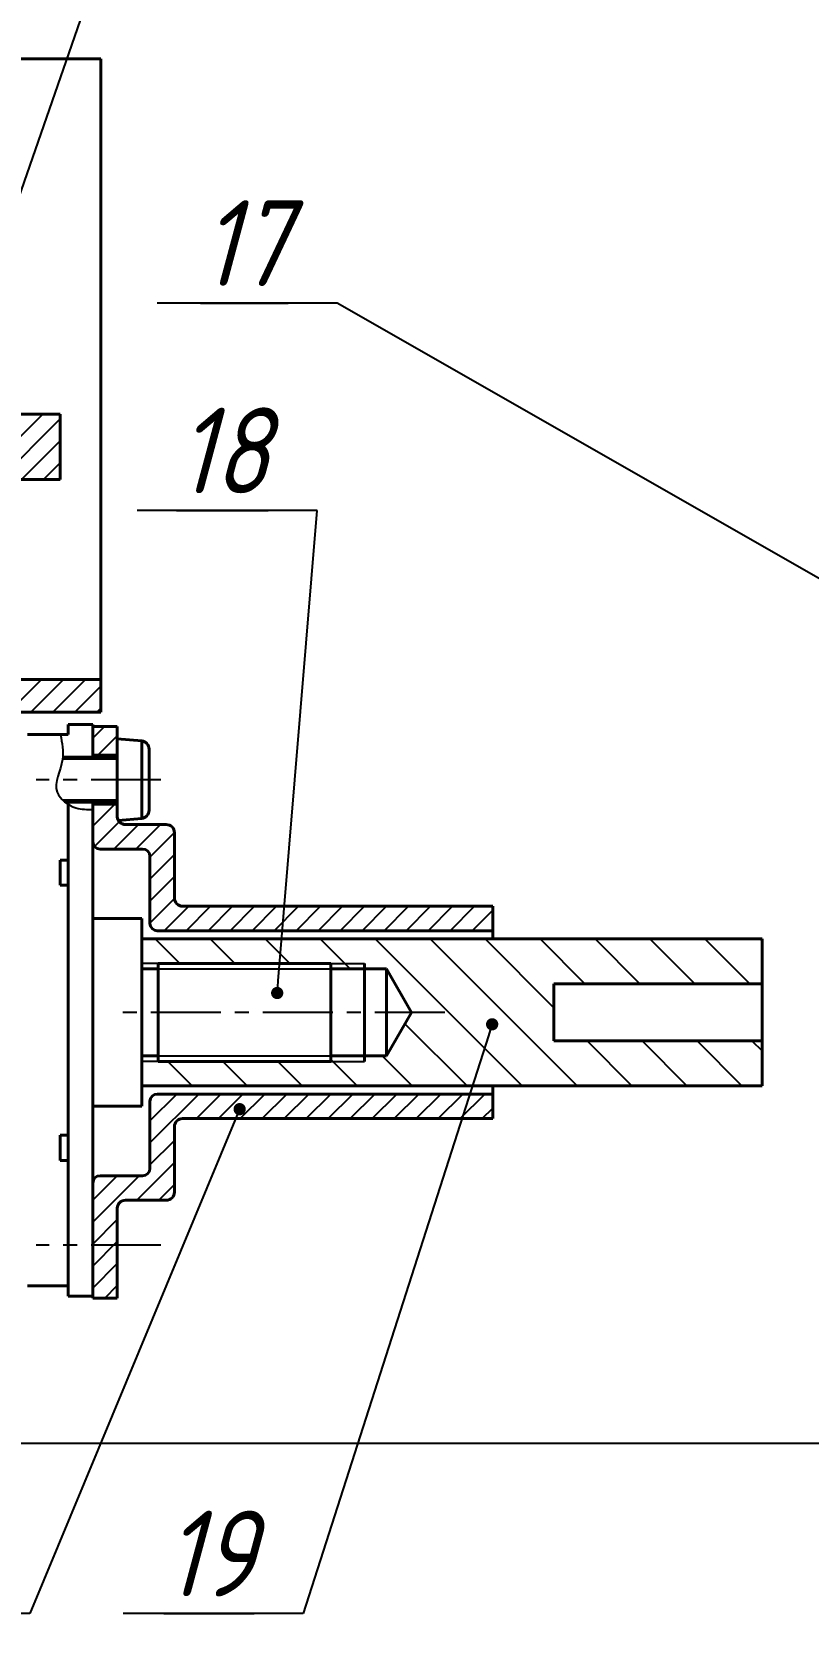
# Model space of a CAD drawing. Header units: millimetres. Extents: x 2231 to 3584, y 106 to 1044.
# Drawn here: x 2719.6 to 2751.3, y 933.2 to 998.1 of the extents above; entities that cross this region are included whole.
import ezdxf
from ezdxf import colors
from ezdxf.entities.mleader import LeaderData, LeaderLine
from ezdxf.math import Vec2, Vec3

# ---------------------------------------------------------------- set-up
doc = ezdxf.new("R2010")
doc.units = ezdxf.units.MM
doc.header["$LTSCALE"] = 0.3
doc.linetypes.add('CENTER', pattern=[50.8, 31.75, -6.35, 6.35, -6.35])
for name, color, linetype, lineweight in [('图形轮廓线', 7, 'Continuous', 40), ('尺寸标注', 7, 'Continuous', 25), ('细实线', 7, 'Continuous', 25), ('细点画线', 7, 'CENTER', 25)]:
    doc.layers.add(name, color=color, linetype=linetype, lineweight=lineweight)
doc.styles.add('数字样式', font='gbeitc.shx', dxfattribs={"height": 3.5, "bigfont": 'gbcbig.shx'})
doc.dimstyles.new('机械样式 缩小比例3', dxfattribs={"dimtxt": 3.5, "dimasz": 3, "dimexe": 1.25, "dimexo": 0, "dimtad": 1, "dimtoh": 1, "dimdec": 3, "dimlfac": 3, "dimdsep": 46, "dimtxsty": '数字样式', "dimcen": 2.5, "dimadec": 0, "dimazin": 0, "dimtp": 0.03, "dimtm": 0.03, "dimtfac": 1, "dimtdec": 3, "dimtmove": 0, "dimatfit": 3, "dimfxl": 1, "dimarcsym": 0})
pattern_1 = [(45, (-572.3814, 93.2619), (-0.44901281, 0.44901281), [])]
pattern_2 = [(45, (0, 1054.48776), (-0.4490128, 0.4490128), [])]

# ---------------------------------------------------------------- blocks, each defined once
blk = doc.blocks.new('_Dot')
at = {"color": 0, "linetype": 'ByBlock', "lineweight": -2}
blk.add_line((-0.5, 0), (-1, 0), dxfattribs=at)
at = {"color": 0, "linetype": 'ByBlock', "const_width": 0.5}
blk.add_lwpolyline([(-0.25, 0, 1), (0.25, 0, 1)], format="xyb", close=True, dxfattribs=at)
blk = doc.blocks.new('*D134')
at = {"layer": 'Defpoints', "color": 0, "lineweight": 15, "ltscale": 0.3, "transparency": 16777216}
for p in [(2729.284, 1007.53), (2787.507, 1007.53), (2705.043, 940.53)]:
    blk.add_point(p, dxfattribs=at)
at = {"layer": '细实线', "color": 0, "lineweight": -2, "ltscale": 0.3, "transparency": 16777216}
for p, q in [((2729.284, 1007.53), (2788.757, 1007.53)), ((2787.507, 943.53), (2787.507, 1004.53)), ((2705.043, 940.53), (2788.757, 940.53))]:
    blk.add_line(p, q, dxfattribs=at)
at = {"layer": '细实线', "color": 0, "lineweight": 15, "ltscale": 0.3, "transparency": 16777216}
for points in [[(2787.007, 1004.53), (2788.007, 1004.53), (2787.507, 1007.53)], [(2787.007, 943.53), (2788.007, 943.53), (2787.507, 940.53)]]:
    blk.add_solid(points, dxfattribs=at)
at = {"layer": '细实线', "color": 0, "lineweight": 15, "ltscale": 0.3, "transparency": 16777216, "insert": (2785.132, 974.03), "char_height": 3.5, "attachment_point": 5, "rotation": 90, "style": '数字样式'}
blk.add_mtext('201', dxfattribs=at)

msp = doc.modelspace()

# ---------------------------------------------------------------- hatches: boundary and pattern name
at = {"layer": '细实线', "ltscale": 0.3}
h = msp.add_hatch(dxfattribs=at)
h.set_pattern_fill('ANSI31', color=256, scale=0.2)
h.set_pattern_definition(pattern_2)
h.paths.add_polyline_path([(2653.70951, 971.69693), (2653.70951, 984.53027), (2652.37618, 984.53027), (2652.37618, 982.19693), (2652.37618, 970.3636), (2687.29284, 970.3636), (2687.40869, 970.3636), (2690.45538, 970.3636), (2692.37618, 970.3636), (2692.37618, 971.69693)])
h.paths.add_polyline_path([(2652.37618, 993.19694), (2653.70951, 993.19694), (2653.70951, 997.03026), (2652.37618, 997.03026)])
h.paths.add_polyline_path([(2722.37617, 970.3636), (2722.37617, 971.69693), (2712.37618, 971.69693), (2712.37618, 970.3636), (2714.15109, 970.3636), (2717.30882, 970.3636), (2717.4595, 970.3636)])
h = msp.add_hatch(dxfattribs=at)
h.set_pattern_fill('ANSI31', color=256, scale=0.2)
h.set_pattern_definition(pattern_2)
h.paths.add_polyline_path([(2720.70951, 982.53027), (2704.70951, 982.53027), (2704.70951, 981.8636), (2704.04283, 981.8636), (2704.04283, 979.8636), (2720.70951, 979.8636)])
h.paths.add_polyline_path([(2707.37616, 975.8636), (2705.37617, 975.8636), (2705.37617, 973.19693), (2706.04285, 973.19693), (2707.37616, 973.19693)])
h.paths.add_polyline_path([(2699.37617, 975.8636), (2697.37617, 975.8636), (2697.37617, 973.19693), (2699.37617, 973.19693)])
h.paths.add_polyline_path([(2684.70951, 981.8636), (2684.04283, 981.8636), (2684.04283, 979.8636), (2684.17502, 979.8636), (2684.70951, 979.8636)])
h = msp.add_hatch(dxfattribs=at)
h.set_pattern_fill('ANSI31', color=256, scale=0.2)
h.set_pattern_definition(pattern_1)
h.paths.add_polyline_path([(2723.04283, 969.77613), (2722.04284, 969.77613), (2722.04284, 968.60947), (2723.04292, 968.60947)])
h.paths.add_polyline_path([(2723.04312, 966.09484), (2723.04308, 966.60947), (2722.04284, 966.60947), (2722.04284, 966.492), (2722.04284, 965.07615, 0.41421356), (2722.34284, 964.77615), (2723.04283, 964.77615), (2724.07618, 964.77615, -0.41421356), (2724.37618, 964.47615), (2724.37618, 961.74281, 0.41421356), (2724.67618, 961.44281), (2725.37617, 961.44281), (2729.58467, 961.44281), (2729.83869, 962.4428), (2725.70952, 962.4428, -0.41422134), (2725.37617, 962.77614), (2725.37617, 965.4428, 0.41422134), (2725.04282, 965.77614), (2723.37624, 965.77614, -0.40139284)])
h.paths.add_polyline_path([(2729.83869, 962.4428), (2729.58467, 961.44281), (2738.37616, 961.44281), (2738.37616, 962.4428)])
h = msp.add_hatch(dxfattribs=at)
h.set_pattern_fill('ANSI31', color=256, scale=0.5, angle=90)
h.set_pattern_definition([(135, (0, 1054.4878), (-1.122532, -1.122532), [])])
h.paths.add_polyline_path([(2740.87616, 959.27614), (2749.37616, 959.27614), (2749.37616, 961.10947), (2724.03915, 961.10947), (2724.03915, 960.10947), (2724.70582, 960.10947), (2731.76531, 960.10947), (2733.1459, 960.10947), (2733.1459, 959.88081), (2734.03915, 959.88081), (2735.06183, 958.10947), (2734.03915, 956.33813), (2733.1459, 956.33813), (2733.1459, 956.10947), (2731.76531, 956.10947), (2724.70582, 956.10947), (2724.03915, 956.10947), (2724.03915, 955.10947), (2749.37616, 955.10947), (2749.37616, 956.9428), (2740.87616, 956.9428)])
h.paths.add_polyline_path([(2733.1459, 960.10947), (2731.76531, 960.10947), (2731.76531, 959.88081), (2733.1459, 959.88081)], flags=17)
h.paths.add_polyline_path([(2724.70582, 960.10947), (2724.03915, 960.10947), (2724.03915, 959.88081), (2724.70582, 959.88081)], flags=17)
h.paths.add_polyline_path([(2724.70582, 956.33813), (2724.03915, 956.33813), (2724.03915, 956.10947), (2724.70582, 956.10947)], flags=17)
h.paths.add_polyline_path([(2733.1459, 956.33813), (2731.76531, 956.33813), (2731.76531, 956.10947), (2733.1459, 956.10947)], flags=17)
h = msp.add_hatch(dxfattribs=at)
h.set_pattern_fill('ANSI31', color=256, scale=0.2)
h.set_pattern_definition(pattern_1)
h.paths.add_polyline_path([(2723.04283, 946.4428), (2722.04284, 946.4428), (2722.04284, 949.60947), (2723.04292, 949.60947)])
edge = h.paths.add_edge_path()
edge.add_line((2723.04312, 950.12409), (2723.04308, 949.60947))
edge.add_line((2723.04308, 949.60947), (2722.04284, 949.60947))
edge.add_line((2722.04284, 949.60947), (2722.04284, 949.72694))
edge.add_line((2722.04284, 949.72694), (2722.04284, 951.14279))
edge.add_arc((2722.34284, 951.14279), 0.3, 90, 180, ccw=False)
edge.add_line((2722.34284, 951.44279), (2723.04283, 951.44279))
edge.add_line((2723.04283, 951.44279), (2724.07618, 951.44279))
edge.add_arc((2724.07618, 951.74279), 0.3, 270, 360)
edge.add_line((2724.37618, 951.74279), (2724.37618, 954.47613))
edge.add_arc((2724.67618, 954.47613), 0.3, 90, 180, ccw=False)
edge.add_line((2724.67618, 954.77613), (2725.37617, 954.77613))
edge.add_line((2725.37617, 954.77613), (2729.58467, 954.77613))
edge.add_line((2729.58467, 954.77613), (2729.83869, 953.77614))
edge.add_line((2729.83869, 953.77614), (2725.70952, 953.77614))
edge.add_arc((2725.70951, 953.4428), 0.33334, 89.998478, 180)
edge.add_line((2725.37617, 953.4428), (2725.37617, 950.77614))
edge.add_arc((2725.04283, 950.77614), 0.33334, -90.0015213, 0, ccw=False)
edge.add_line((2725.04282, 950.4428), (2723.37624, 950.4428))
edge.add_arc((2723.3762, 950.1094), 0.3334, 89.9929668, 177.4736591)
h.paths.add_polyline_path([(2729.83869, 953.77614), (2729.58467, 954.77613), (2738.37616, 954.77613), (2738.37616, 953.77614)])

# ---------------------------------------------------------------- linework, layer by layer
at = {"layer": '图形轮廓线', "ltscale": 0.3}
for p, q in [((2722.37617, 997.03026), (2654.7095, 997.03026)), ((2722.37617, 971.69693), (2722.37617, 997.03026)), ((2704.70951, 982.53027), (2720.70951, 982.53027)), ((2720.70951, 979.8636), (2720.70951, 982.53027)), ((2704.04283, 979.8636), (2720.70951, 979.8636)), ((2722.37617, 971.69693), (2712.37618, 971.69693)), ((2722.37617, 971.69693), (2722.37617, 970.3636)), ((2722.37617, 970.3636), (2717.4595, 970.3636)), ((2721.04283, 969.44693), (2719.37617, 969.44693)), ((2722.04284, 969.8636), (2721.04283, 969.8636)), ((2721.04283, 969.44693), (2721.04283, 969.8636)), ((2722.04284, 968.52761), (2722.04284, 969.8636)), ((2723.04283, 969.77613), (2722.04284, 969.77613)), ((2722.04284, 968.52761), (2722.04284, 969.77613)), ((2723.04312, 966.09484), (2723.04283, 969.77613)), ((2724.03871, 969.18902), (2723.04287, 969.27614)), ((2723.043, 968.60947), (2722.04284, 968.60947)), ((2724.03871, 967.00632), (2724.03871, 969.18902)), ((2724.343, 968.85695), (2724.343, 966.36198)), ((2723.04293, 968.52761), (2720.81327, 968.52761)), ((2723.04293, 966.69133), (2720.91579, 966.69133)), ((2722.04284, 946.53027), (2722.04284, 966.69133)), ((2722.04284, 966.492), (2722.04284, 966.69133)), ((2724.03871, 966.02992), (2724.03871, 967.00632)), ((2721.04283, 946.53027), (2721.04283, 966.60472)), ((2723.043, 966.60947), (2722.04284, 966.60947)), ((2722.04284, 965.07615), (2722.04284, 966.492)), ((2723.08537, 965.94651), (2724.03871, 966.02992)), ((2725.04284, 965.77614), (2723.37616, 965.77614)), ((2725.37617, 962.77614), (2725.37617, 965.4428)), ((2723.04283, 964.77615), (2722.34284, 964.77615)), ((2724.07618, 964.77615), (2723.04283, 964.77615)), ((2721.04283, 964.32889), (2720.70951, 964.32889)), ((2720.70951, 964.32889), (2720.70951, 963.29927)), ((2724.37618, 961.74281), (2724.37618, 964.47615)), ((2720.70951, 963.29927), (2721.04283, 963.29927)), ((2738.37616, 962.4428), (2725.7095, 962.4428)), ((2738.37616, 961.44281), (2738.37616, 962.4428)), ((2724.03915, 961.9428), (2722.04284, 961.9428)), ((2724.03915, 961.10947), (2724.03915, 961.9428)), ((2749.37616, 961.10947), (2724.03915, 961.10947)), ((2724.03915, 955.10947), (2724.03915, 961.10947)), ((2725.37617, 961.44281), (2724.67618, 961.44281)), ((2738.37616, 961.44281), (2725.37617, 961.44281)), ((2738.37616, 961.44281), (2738.37616, 961.10947)), ((2749.37616, 958.10947), (2749.37616, 961.10947)), ((2724.70582, 959.88081), (2724.03915, 959.88081)), ((2724.70582, 960.10947), (2731.76531, 960.10947)), ((2724.70582, 960.10947), (2724.70582, 958.10947)), ((2731.76531, 958.10947), (2731.76531, 960.10947)), ((2731.76531, 959.88081), (2733.1459, 959.88081)), ((2733.1459, 958.10947), (2733.1459, 960.10947)), ((2733.1459, 959.88081), (2734.03915, 959.88081)), ((2734.03915, 959.88081), (2734.03915, 958.10947)), ((2734.03915, 959.88081), (2735.06183, 958.10947)), ((2749.37616, 959.27614), (2740.87616, 959.27614)), ((2740.87616, 959.27614), (2740.87616, 956.9428)), ((2724.70582, 956.10947), (2724.70582, 958.10947)), ((2731.76531, 958.10947), (2731.76531, 956.10947)), ((2733.1459, 958.10947), (2733.1459, 956.10947)), ((2734.03915, 956.33813), (2734.03915, 958.10947)), ((2734.03915, 956.33813), (2735.06183, 958.10947)), ((2749.37616, 955.10947), (2749.37616, 958.10947)), ((2749.37616, 956.9428), (2740.87616, 956.9428)), ((2749.37616, 956.9428), (2740.87616, 956.9428)), ((2724.70582, 956.33813), (2724.03915, 956.33813)), ((2731.76531, 956.33813), (2733.1459, 956.33813)), ((2733.1459, 956.33813), (2734.03915, 956.33813)), ((2724.70582, 956.10947), (2731.76531, 956.10947)), ((2749.37616, 955.10947), (2724.03915, 955.10947)), ((2724.03915, 955.10947), (2724.03915, 954.27614)), ((2738.37616, 955.10947), (2749.37616, 955.10947)), ((2738.37616, 954.77613), (2738.37616, 955.10947)), ((2724.37618, 954.47613), (2724.37618, 951.74279)), ((2725.37617, 954.77613), (2724.67618, 954.77613)), ((2738.37616, 954.77613), (2725.37617, 954.77613)), ((2738.37616, 954.77613), (2738.37616, 953.77614)), ((2724.03915, 954.27614), (2722.04284, 954.27614)), ((2738.37616, 953.77614), (2725.7095, 953.77614)), ((2721.04283, 953.0946), (2720.70951, 953.0946)), ((2720.70951, 953.0946), (2720.70951, 952.06498)), ((2725.37617, 953.4428), (2725.37617, 950.77614)), ((2720.70951, 952.06498), (2721.04283, 952.06498)), ((2723.04283, 951.44279), (2722.34284, 951.44279)), ((2724.07618, 951.44279), (2723.04283, 951.44279)), ((2725.04284, 950.4428), (2723.37616, 950.4428)), ((2723.04312, 950.12409), (2723.04283, 946.4428)), ((2719.37617, 946.94693), (2720.70951, 946.94693)), ((2721.04283, 946.94693), (2720.70951, 946.94693)), ((2721.04283, 946.53027), (2722.04284, 946.53027)), ((2722.04284, 946.4428), (2722.04284, 946.53027)), ((2723.04283, 946.4428), (2722.04284, 946.4428))]:
    msp.add_line(p, q, dxfattribs=at)
for centre, radius, start, end in [((2724.0097, 968.85699), 0.3333, 359.9945066, 85.0055436), ((2723.3762, 966.10954), 0.3334, 182.5263409, 269.9929668), ((2724.0097, 966.36195), 0.3333, 274.9944564, 0.0054934), ((2725.04283, 965.4428), 0.33334, 0.0006675, 89.9984787), ((2722.34284, 965.07615), 0.3, 180, 270), ((2724.07618, 964.47615), 0.3, 0, 90), ((2725.70951, 962.77614), 0.33334, 180.0006675, 269.9984787), ((2724.67618, 961.74281), 0.3, 180, 270), ((2724.67618, 954.47613), 0.3, 90, 180), ((2725.70951, 953.4428), 0.33334, 90.0015213, 179.9993325), ((2724.07618, 951.74279), 0.3, 270, 0), ((2722.34284, 951.14279), 0.3, 90, 180), ((2723.3762, 950.1094), 0.3334, 90.0070332, 177.4736591), ((2725.04283, 950.77614), 0.33334, 270.0015213, 359.9993325)]:
    msp.add_arc(centre, radius, start, end, dxfattribs=at)
at = {"layer": '细实线', "ltscale": 0.3}
for p, q in [((2723.04293, 968.44094), (2720.80285, 968.44094)), ((2723.04293, 966.778), (2720.81425, 966.778)), ((2724.03915, 961.88412), (2723.98047, 961.9428)), ((2724.70582, 960.10947), (2724.03915, 960.10947)), ((2724.70582, 959.88081), (2731.76531, 959.88081)), ((2731.76531, 960.10947), (2733.1459, 960.10947)), ((2724.70582, 956.33813), (2731.76531, 956.33813)), ((2724.70582, 956.10947), (2724.03915, 956.10947)), ((2731.76531, 956.10947), (2733.1459, 956.10947))]:
    msp.add_line(p, q, dxfattribs=at)
msp.add_spline([(2720.72095, 969.44693), (2720.80093, 968.42838), (2720.58613, 967.10123), (2721.35641, 966.46289), (2722.04284, 966.38749)], degree=3, dxfattribs=at)
at = {"layer": '细点画线', "ltscale": 0.3}
for p, q in [((2724.82709, 967.60947), (2719.72697, 967.60947)), ((2736.41571, 958.10947), (2722.73501, 958.10947)), ((2724.82709, 948.60947), (2719.72697, 948.60947))]:
    msp.add_line(p, q, dxfattribs=at)

# ---------------------------------------------------------------- dimensions: what is measured, and where the dimension line sits
at = {"layer": '细实线', "lineweight": 15, "ltscale": 0.3}
dim = msp.add_linear_dim(base=(2787.50747, 1007.53026), p1=(2705.04284, 940.53027), p2=(2729.28443, 1007.53026), angle=90, dimstyle='机械样式 缩小比例3', dxfattribs=at)
dim.commit()
dim.dimension.update_dxf_attribs({"geometry": '*D134', "text_midpoint": (2785.13247, 974.03027)})

# ---------------------------------------------------------------- leaders
at = {"layer": '尺寸标注', "ltscale": 0.3}
ml = msp.add_multileader_mtext('Standard', dxfattribs=at)
ml.set_content('\\L{\\L15}', color=256, style='数字样式')
ml.set_leader_properties()
ml.set_arrow_properties(name='DOT')
ml.build(insert=Vec2(0, 0))
ml.multileader.update_dxf_attribs({"text_left_attachment_type": 8, "text_right_attachment_type": 8, "dogleg_length": 2, "arrow_head_size": 0.5})
ctx = ml.context
ctx.base_point, ctx.char_height, ctx.arrow_head_size, ctx.landing_gap_size, ctx.plane_origin = Vec3(2714.98015, 1008.25335), 3.5, 0.5, 0, Vec3(2706.73229, 981.52204)
ctx.left_attachment, ctx.right_attachment = 8, 8
notes = []
notes.append((ctx, [(0, (1, 1, 0), (2712.98015, 1008.25335), (1, 0), 2, [(0, [(2706.73229, 981.52204)], 0, [])])]))
ctx.mtext.insert, ctx.mtext.flow_direction = Vec3(2714.98015, 1012.45335), 5
ml = msp.add_multileader_mtext('Standard', dxfattribs=at)
ml.set_content('\\L{\\L16}', color=256, style='数字样式')
ml.set_leader_properties()
ml.set_arrow_properties(name='DOT')
ml.build(insert=Vec2(0, 0))
ml.multileader.update_dxf_attribs({"text_left_attachment_type": 8, "text_right_attachment_type": 8, "dogleg_length": 2, "arrow_head_size": 0.5})
ctx = ml.context
ctx.base_point, ctx.char_height, ctx.arrow_head_size, ctx.landing_gap_size, ctx.plane_origin = Vec3(2726.87818, 1008.25335), 3.5, 0.5, 0, Vec3(2722.37319, 994.7448)
ctx.left_attachment, ctx.right_attachment = 8, 8
notes.append((ctx, [(0, (1, 1, 0), (2724.87818, 1008.25335), (1, 0), 2, [(0, [(2718.39786, 989.55081)], 0, [])])]))
ctx.mtext.insert, ctx.mtext.flow_direction = Vec3(2726.87818, 1012.45335), 5
ml = msp.add_multileader_mtext('Standard', dxfattribs=at)
ml.set_content('\\L{\\L17}', color=256, style='数字样式')
ml.set_leader_properties()
ml.set_arrow_properties(name='DOT')
ml.build(insert=Vec2(0, 0))
ml.multileader.update_dxf_attribs({"text_left_attachment_type": 8, "text_right_attachment_type": 8, "dogleg_length": 2, "arrow_head_size": 0.5})
ctx = ml.context
ctx.base_point, ctx.char_height, ctx.arrow_head_size, ctx.landing_gap_size, ctx.plane_origin = Vec3(2727.24791, 987.06388), 3.5, 0.5, 0, Vec3(2765.31416, 968.04248)
ctx.left_attachment, ctx.right_attachment, ctx.text_align_type = 8, 8, 2
notes.append((ctx, [(1, (1, 1, 0), (2732.01874, 987.06388), (-1, 0), 2, [(0, [(2765.31416, 968.04248)], 0, [])])]))
ctx.mtext.insert, ctx.mtext.alignment, ctx.mtext.flow_direction = Vec3(2730.01874, 991.26388), 3, 5
ml = msp.add_multileader_mtext('Standard', dxfattribs=at)
ml.set_content('\\L{\\L18}', color=256, style='数字样式')
ml.set_leader_properties()
ml.set_arrow_properties(name='DOT')
ml.build(insert=Vec2(0, 0))
ml.multileader.update_dxf_attribs({"text_left_attachment_type": 8, "text_right_attachment_type": 8, "dogleg_length": 2, "arrow_head_size": 0.5})
ctx = ml.context
ctx.base_point, ctx.char_height, ctx.arrow_head_size, ctx.landing_gap_size, ctx.plane_origin = Vec3(2726.65497, 978.59538), 3.5, 0.5, 0, Vec3(2722.90608, 958.9003)
ctx.left_attachment, ctx.right_attachment, ctx.text_align_type = 8, 8, 2
notes.append((ctx, [(1, (1, 1, 0), (2731.20705, 978.59538), (-1, 0), 2, [(0, [(2729.57536, 958.9003)], 0, [])])]))
ctx.mtext.insert, ctx.mtext.alignment, ctx.mtext.flow_direction = Vec3(2729.20705, 982.79538), 3, 5
ml = msp.add_multileader_mtext('Standard', dxfattribs=at)
ml.set_content('\\L{\\L19}', color=256, style='数字样式')
ml.set_leader_properties()
ml.set_arrow_properties(name='DOT')
ml.build(insert=Vec2(0, 0))
ml.multileader.update_dxf_attribs({"text_left_attachment_type": 8, "text_right_attachment_type": 8, "dogleg_length": 2, "arrow_head_size": 0.5})
ctx = ml.context
ctx.base_point, ctx.char_height, ctx.arrow_head_size, ctx.landing_gap_size, ctx.plane_origin = Vec3(2726.00641, 933.56909), 3.5, 0.5, 0, Vec3(2732.79294, 960.52956)
ctx.left_attachment, ctx.right_attachment, ctx.text_align_type = 8, 8, 2
notes.append((ctx, [(1, (1, 1, 0), (2730.63141, 933.56909), (-1, 0), 2, [(0, [(2738.35455, 957.6229)], 0, [])])]))
ctx.mtext.insert, ctx.mtext.alignment, ctx.mtext.flow_direction = Vec3(2728.63141, 937.76909), 3, 5
ml = msp.add_multileader_mtext('Standard', dxfattribs=at)
ml.set_content('\\L{\\L20}', color=256, style='数字样式')
ml.set_leader_properties()
ml.set_arrow_properties(name='DOT')
ml.build(insert=Vec2(0, 0))
ml.multileader.update_dxf_attribs({"text_left_attachment_type": 8, "text_right_attachment_type": 8, "dogleg_length": 2, "arrow_head_size": 0.5})
ctx = ml.context
ctx.base_point, ctx.char_height, ctx.arrow_head_size, ctx.landing_gap_size, ctx.plane_origin = Vec3(2713.81824, 933.56909), 3.5, 0.5, 0, Vec3(2724.92184, 963.65601)
ctx.left_attachment, ctx.right_attachment, ctx.text_align_type = 8, 8, 2
notes.append((ctx, [(1, (1, 1, 0), (2719.46407, 933.56909), (-1, 0), 2, [(0, [(2728.04025, 954.15842)], 0, [])])]))
ctx.mtext.insert, ctx.mtext.alignment, ctx.mtext.flow_direction = Vec3(2717.46407, 937.76909), 3, 5
for ctx, leaders in notes:
    for number, flags, end, landing, length, lines in leaders:
        leader = LeaderData()
        leader.index, (leader.has_last_leader_line, leader.has_dogleg_vector, leader.attachment_direction) = number, flags
        leader.last_leader_point, leader.dogleg_vector, leader.dogleg_length = Vec3(end), Vec3(landing), length
        for number, points, colour, breaks in lines:
            line = LeaderLine()
            line.index, line.vertices, line.color, line.breaks = number, Vec3.list(points), colors.encode_raw_color(colour), breaks
            leader.lines.append(line)
        ctx.leaders.append(leader)

doc.saveas('drawing.dxf')
